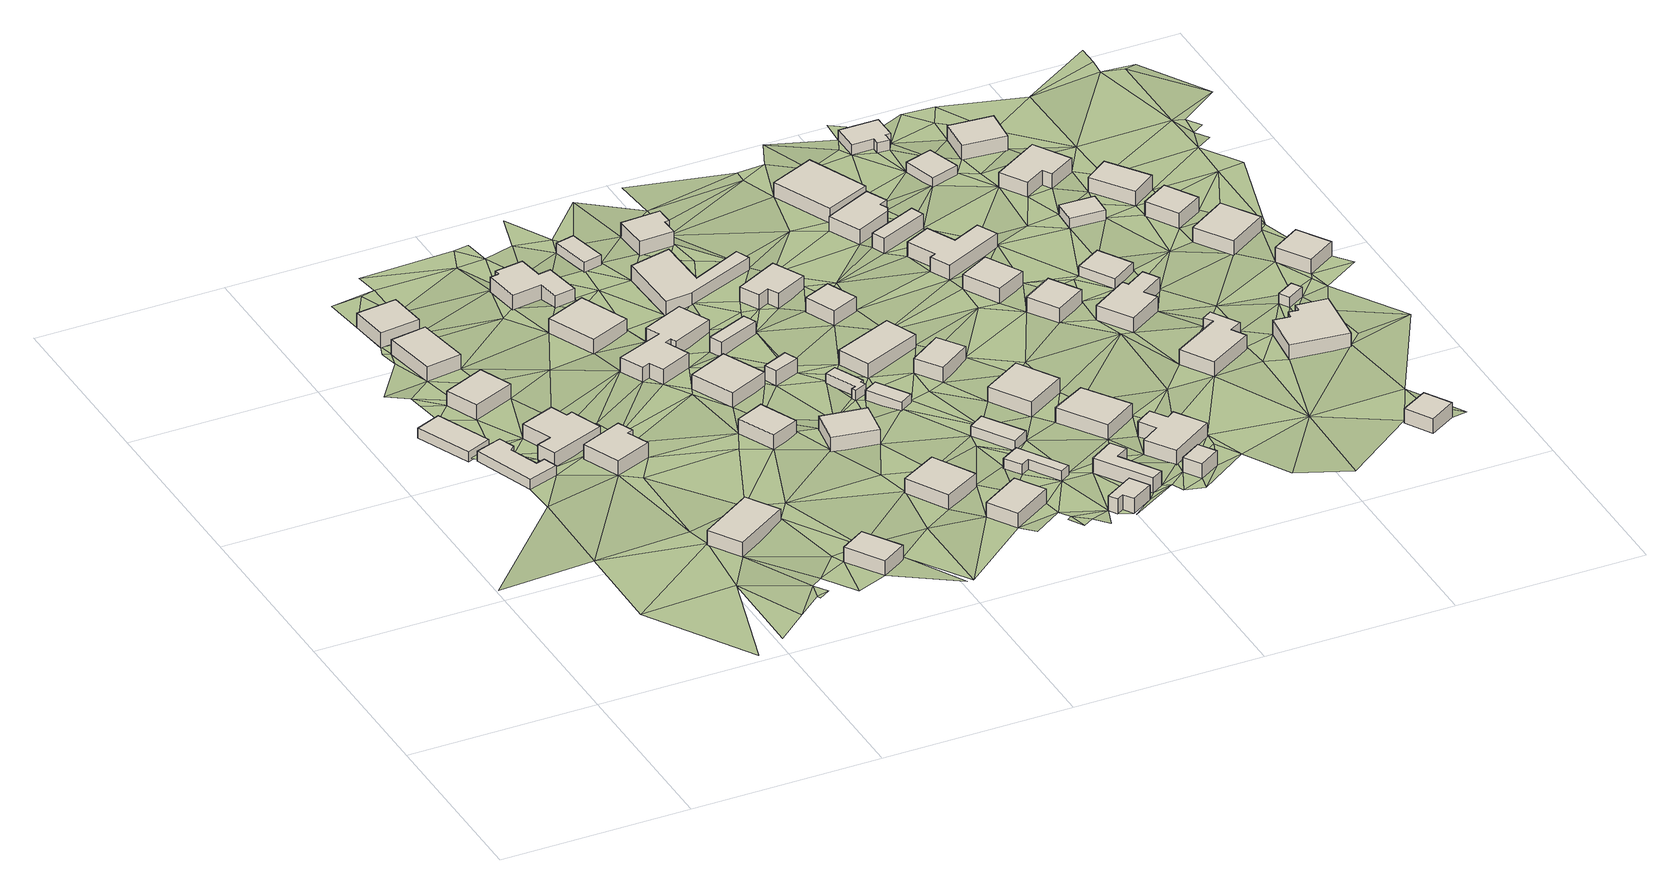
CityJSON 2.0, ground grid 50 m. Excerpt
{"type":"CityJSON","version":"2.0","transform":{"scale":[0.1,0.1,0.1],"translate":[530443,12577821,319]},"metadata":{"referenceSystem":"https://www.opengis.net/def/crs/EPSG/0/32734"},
"CityObjects":{
"building1":{"type":"Building","attributes":{"building":"cabin","building:levels":"1","building_height":2.8,"plus_code":"4FRWFFPC+FRQ","ground_height":182.4,"roof_height":185.2},"geometry":[{"type":"Solid","lod":"1","boundaries":[[[[0,1,2,3]],[[1,4,5,2]],[[4,6,7,5]],[[6,0,3,7]],[[3,2,5,7]],[[6,4,1,0]]]]}]},
"building2":{"type":"Building","attributes":{"building":"cabin","building:levels":"1","building_height":2.8,"plus_code":"4FRWFFPC+CVF","ground_height":183.14,"roof_height":185.94},"geometry":[{"type":"Solid","lod":"1","boundaries":[[[[8,9,10,11]],[[9,12,13,10]],[[12,14,15,13]],[[14,16,17,15]],[[16,18,19,17]],[[18,20,21,19]],[[20,22,23,21]],[[22,8,11,23]],[[11,10,13,15,17,19,21,23]],[[22,20,18,16,14,12,9,8]]]]}]},
"building3":{"type":"Building","attributes":{"address":"6 Clarkeson Street Mamre 7347 Cape Town","building":"house","building:levels":"1","building_height":4.1,"plus_code":"4FRWFFPC+GVH","ground_height":183.86,"roof_height":187.96},"geometry":[{"type":"Solid","lod":"1","boundaries":[[[[24,25,26,27]],[[25,28,29,26]],[[28,30,31,29]],[[30,24,27,31]],[[27,26,29,31]],[[30,28,25,24]]]]}]},
"building4":{"type":"Building","attributes":{"address":"4 Clarkeson Street Mamre 7347 Cape Town","building":"house","building:levels":"1","building_height":4.1,"plus_code":"4FRWFFPC+JV4","ground_height":183.86,"roof_height":187.96},"geometry":[{"type":"Solid","lod":"1","boundaries":[[[[32,33,34,35]],[[33,36,37,34]],[[36,38,39,37]],[[38,32,35,39]],[[35,34,37,39]],[[38,36,33,32]]]]}]},
"building5":{"type":"Building","attributes":{"address":"8 Clarkeson Street Mamre 7347 Cape Town","building":"house","building:levels":"1","building_height":4.1,"plus_code":"4FRWFFPC+CWW","ground_height":183.65,"roof_height":187.75},"geometry":[{"type":"Solid","lod":"1","boundaries":[[[[40,41,42,43]],[[41,44,45,42]],[[44,46,47,45]],[[46,48,49,47]],[[48,50,51,49]],[[50,52,53,51]],[[52,54,55,53]],[[54,40,43,55]],[[43,42,45,47,49,51,53,55]],[[54,52,50,48,46,44,41,40]]]]}]},
"building6":{"type":"Building","attributes":{"address":"2 Clarkeson Street Mamre 7347 Cape Town","building":"house","building:levels":"1","building_height":4.1,"plus_code":"4FRWFFPC+MV7","ground_height":183.75,"roof_height":187.85},"geometry":[{"type":"Solid","lod":"1","boundaries":[[[[56,57,58,59]],[[57,60,61,58]],[[60,62,63,61]],[[62,56,59,63]],[[59,58,61,63]],[[62,60,57,56]]]]}]},
"building7":{"type":"Building","attributes":{"address":"10 Clarkeson Street Mamre 7347 Cape Town","building":"house","building:levels":"1","building_height":4.1,"plus_code":"4FRWFFPC+9XV","ground_height":184.18,"roof_height":188.28},"geometry":[{"type":"Solid","lod":"1","boundaries":[[[[64,65,66,67]],[[65,68,69,66]],[[68,70,71,69]],[[70,72,73,71]],[[72,74,75,73]],[[74,64,67,75]],[[67,66,69,71,73,75]],[[74,72,70,68,65,64]]]]}]},
"building8":{"type":"Building","attributes":{"address":"14 Clarkeson Street Mamre 7347 Cape Town","building":"house","building:levels":"1","building_height":4.1,"plus_code":"4FRWFFPF+62V","ground_height":183.25,"roof_height":187.35},"geometry":[{"type":"Solid","lod":"1","boundaries":[[[[76,77,78,79]],[[77,80,81,78]],[[80,82,83,81]],[[82,76,79,83]],[[79,78,81,83]],[[82,80,77,76]]]]}]},
"building9":{"type":"Building","attributes":{"address":"16 Clarkeson Street Mamre 7347 Cape Town","building":"house","building:levels":"1","building_height":4.1,"plus_code":"4FRWFFPF+542","ground_height":184.19,"roof_height":188.29},"geometry":[{"type":"Solid","lod":"1","boundaries":[[[[84,85,86,87]],[[85,88,89,86]],[[88,90,91,89]],[[90,84,87,91]],[[87,86,89,91]],[[90,88,85,84]]]]}]},
"building10":{"type":"Building","attributes":{"address":"3 Clarkeson Street Mamre 7347 Cape Town","building":"house","building:levels":"1","building_height":4.1,"plus_code":"4FRWFFPF+H2H","ground_height":185.07,"roof_height":189.17},"geometry":[{"type":"Solid","lod":"1","boundaries":[[[[92,93,94,95]],[[93,96,97,94]],[[96,98,99,97]],[[98,92,95,99]],[[95,94,97,99]],[[98,96,93,92]]]]}]},
"building11":{"type":"Building","attributes":{"address":"9 Clarkeson Street Mamre 7347 Cape Town","building":"house","building:levels":"1","building_height":4.1,"plus_code":"4FRWFFPF+947","ground_height":185.16,"roof_height":189.26},"geometry":[{"type":"Solid","lod":"1","boundaries":[[[[100,101,102,103]],[[101,104,105,102]],[[104,106,107,105]],[[106,100,103,107]],[[103,102,105,107]],[[106,104,101,100]]]]}]},
"building12":{"type":"Building","attributes":{"address":"1 Clarkeson Street Mamre 7347 Cape Town","building":"house","building:levels":"1","building_height":4.1,"plus_code":"4FRWFFPF+J2W","ground_height":184.61,"roof_height":188.71},"geometry":[{"type":"Solid","lod":"1","boundaries":[[[[108,109,110,111]],[[109,112,113,110]],[[112,114,115,113]],[[114,116,117,115]],[[116,118,119,117]],[[118,120,121,119]],[[120,122,123,121]],[[122,124,125,123]],[[124,126,127,125]],[[126,108,111,127]],[[111,110,113,115,117,119,121,123,125,127]],[[126,124,122,120,118,116,114,112,109,108]]]]}]},
"building13":{"type":"Building","attributes":{"address":"5 Clarkeson Street Mamre 7347 Cape Town","building":"house","building:levels":"1","building_height":4.1,"plus_code":"4FRWFFPF+G46","ground_height":185.79,"roof_height":189.89},"geometry":[{"type":"Solid","lod":"1","boundaries":[[[[128,129,130,131]],[[129,132,133,130]],[[132,134,135,133]],[[134,136,137,135]],[[136,138,139,137]],[[138,140,141,139]],[[140,142,143,141]],[[142,144,145,143]],[[144,146,147,145]],[[146,148,149,147]],[[148,150,151,149]],[[150,128,131,151]],[[131,130,133,135,137,139,141,143,145,147,149,151]],[[150,148,146,144,142,140,138,136,134,132,129,128]]]]}]},
"building14":{"type":"Building","attributes":{"address":"7 Clarkeson Street Mamre 7347 Cape Town","building":"house","building:levels":"1","building_height":4.1,"plus_code":"4FRWFFPF+C4V","ground_height":185.79,"roof_height":189.89},"geometry":[{"type":"Solid","lod":"1","boundaries":[[[[152,153,154,155]],[[153,156,157,154]],[[156,158,159,157]],[[158,152,155,159]],[[155,154,157,159]],[[158,156,153,152]]]]}]},
"building15":{"type":"Building","attributes":{"address":"11 Clarkeson Street Mamre 7347 Cape Town","building":"house","building:levels":"1","building_height":4.1,"plus_code":"4FRWFFPF+85H","ground_height":185.45,"roof_height":189.55},"geometry":[{"type":"Solid","lod":"1","boundaries":[[[[160,161,162,163]],[[161,164,165,162]],[[164,166,167,165]],[[166,160,163,167]],[[163,162,165,167]],[[166,164,161,160]]]]}]},
"building16":{"type":"Building","attributes":{"address":"13 Clarkeson Street Mamre 7347 Cape Town","building":"house","building:levels":"1","building_height":4.1,"plus_code":"4FRWFFPF+668","ground_height":185.06,"roof_height":189.16},"geometry":[{"type":"Solid","lod":"1","boundaries":[[[[168,169,170,171]],[[169,172,173,170]],[[172,174,175,173]],[[174,168,171,175]],[[171,170,173,175]],[[174,172,169,168]]]]}]},
"building17":{"type":"Building","attributes":{"address":"Clarkeson Street Mamre 7347 Cape Town","building":"garage","building:levels":"1","building_height":4.1,"plus_code":"4FRWFFPF+C5P","ground_height":186.74,"roof_height":190.84},"geometry":[{"type":"Solid","lod":"1","boundaries":[[[[176,177,178,179]],[[177,180,181,178]],[[180,182,183,181]],[[182,176,179,183]],[[179,178,181,183]],[[182,180,177,176]]]]}]},
"building18":{"type":"Building","attributes":{"building":"cabin","building:levels":"1","building_height":2.8,"plus_code":"4FRWFFPF+M3H","ground_height":185.33,"roof_height":188.13},"geometry":[{"type":"Solid","lod":"1","boundaries":[[[[184,185,186,187]],[[185,188,189,186]],[[188,190,191,189]],[[190,184,187,191]],[[187,186,189,191]],[[190,188,185,184]]]]}]},
"building19":{"type":"Building","attributes":{"address":"Mamre 7347 Cape Town","building":"yes","building:levels":"1","building_height":4.1,"plus_code":"4FRWFFPF+F5V","ground_height":186.04,"roof_height":190.14},"geometry":[{"type":"Solid","lod":"1","boundaries":[[[[192,193,194,195]],[[193,196,197,194]],[[196,198,199,197]],[[198,192,195,199]],[[195,194,197,199]],[[198,196,193,192]]]]}]},
"building20":{"type":"Building","attributes":{"address":"15 Clarkeson Street Mamre 7347 Cape Town","building":"house","building:levels":"1","building_height":4.1,"plus_code":"4FRWFFPF+574","ground_height":185.96,"roof_height":190.06},"geometry":[{"type":"Solid","lod":"1","boundaries":[[[[200,201,202,203]],[[201,204,205,202]],[[204,206,207,205]],[[206,200,203,207]],[[203,202,205,207]],[[206,204,201,200]]]]}]},
"building21":{"type":"Building","attributes":{"building":"cabin","building:levels":"1","building_height":2.8,"plus_code":"4FRWFFPF+96W","ground_height":186.09,"roof_height":188.89},"geometry":[{"type":"Solid","lod":"1","boundaries":[[[[208,209,210,211]],[[209,212,213,210]],[[212,214,215,213]],[[214,216,217,215]],[[216,218,219,217]],[[218,220,221,219]],[[220,222,223,221]],[[222,208,211,223]],[[211,210,213,215,217,219,221,223]],[[222,220,218,216,214,212,209,208]]]]}]},
"building22":{"type":"Building","attributes":{"building":"cabin","building:levels":"1","building_height":2.8,"plus_code":"4FRWFFPF+972","ground_height":186.09,"roof_height":188.89},"geometry":[{"type":"Solid","lod":"1","boundaries":[[[[224,225,226,227]],[[225,228,229,226]],[[228,230,231,229]],[[230,224,227,231]],[[227,226,229,231]],[[230,228,225,224]]]]}]},
"building23":{"type":"Building","attributes":{"address":"4 Moravia Street Mamre 7347 Cape Town","building":"house","building:levels":"1","building_height":4.1,"plus_code":"4FRWFFPF+J52","ground_height":185.86,"roof_height":189.96},"geometry":[{"type":"Solid","lod":"1","boundaries":[[[[232,233,234,235]],[[233,236,237,234]],[[236,238,239,237]],[[238,240,241,239]],[[240,242,243,241]],[[242,244,245,243]],[[244,232,235,245]],[[235,234,237,239,241,243,245]],[[244,242,240,238,236,233,232]]]]}]},
"building24":{"type":"Building","attributes":{"address":"Clarkeson Street Mamre 7347 Cape Town","building":"cabin","building:levels":"1","building_height":2.8,"plus_code":"4FRWFFPF+684","ground_height":185.96,"roof_height":188.76},"geometry":[{"type":"Solid","lod":"1","boundaries":[[[[246,247,248,249]],[[247,250,251,248]],[[250,252,253,251]],[[252,254,255,253]],[[254,256,257,255]],[[256,246,249,257]],[[249,248,251,253,255,257]],[[256,254,252,250,247,246]]]]}]},
"building25":{"type":"Building","attributes":{"address":"2 Moravia Street Mamre 7347 Cape Town","building":"house","building:levels":"1","building_height":4.1,"plus_code":"4FRWFFPF+M57","ground_height":186.35,"roof_height":190.45},"geometry":[{"type":"Solid","lod":"1","boundaries":[[[[258,259,260,261]],[[259,262,263,260]],[[262,264,265,263]],[[264,266,267,265]],[[266,268,269,267]],[[268,258,261,269]],[[261,260,263,265,267,269]],[[268,266,264,262,259,258]]]]}]},
"building26":{"type":"Building","attributes":{"address":"Moravia Street Mamre 7347 Cape Town","building":"cabin","building:levels":"1","building_height":2.8,"plus_code":"4FRWFFPF+787","ground_height":186.45,"roof_height":189.25},"geometry":[{"type":"Solid","lod":"1","boundaries":[[[[270,271,272,273]],[[271,274,275,272]],[[274,276,277,275]],[[276,270,273,277]],[[273,272,275,277]],[[276,274,271,270]]]]}]},
"building27":{"type":"Building","attributes":{"address":"6 Moravia Street Mamre 7347 Cape Town","building":"house","building:levels":"1","building_height":4.1,"plus_code":"4FRWFFPF+G6W","ground_height":187.08,"roof_height":191.18},"geometry":[{"type":"Solid","lod":"1","boundaries":[[[[278,279,280,281]],[[279,282,283,280]],[[282,284,285,283]],[[284,286,287,285]],[[286,288,289,287]],[[288,278,281,289]],[[281,280,283,285,287,289]],[[288,286,284,282,279,278]]]]}]},
"building28":{"type":"Building","attributes":{"address":"10 Moravia Street Mamre 7347 Cape Town","building":"house","building:levels":"1","building_height":4.1,"plus_code":"4FRWFFPF+C7G","ground_height":186.74,"roof_height":190.84},"geometry":[{"type":"Solid","lod":"1","boundaries":[[[[290,291,292,293]],[[291,294,295,292]],[[294,296,297,295]],[[296,290,293,297]],[[293,292,295,297]],[[296,294,291,290]]]]}]},
"building29":{"type":"Building","attributes":{"address":"Clarkeson Street Mamre 7347 Cape Town","building":"yes","building:levels":"1","building_height":4.1,"plus_code":"4FRWFFPF+49G","ground_height":186.21,"roof_height":190.31},"geometry":[{"type":"Solid","lod":"1","boundaries":[[[[298,299,300,301]],[[299,302,303,300]],[[302,304,305,303]],[[304,306,307,305]],[[306,308,309,307]],[[308,298,301,309]],[[301,300,303,305,307,309]],[[308,306,304,302,299,298]]]]}]},
"building30":{"type":"Building","attributes":{"address":"8 Moravia Street Mamre 7347 Cape Town","building":"house","building:levels":"1","building_height":4.1,"plus_code":"4FRWFFPF+F7V","ground_height":187.84,"roof_height":191.94},"geometry":[{"type":"Solid","lod":"1","boundaries":[[[[310,311,312,313]],[[311,314,315,312]],[[314,316,317,315]],[[316,310,313,317]],[[313,312,315,317]],[[316,314,311,310]]]]}]},
"building31":{"type":"Building","attributes":{"address":"12 Moravia Street Mamre 7347 Cape Town","building":"house","building:levels":"1","building_height":4.1,"plus_code":"4FRWFFPF+98P","ground_height":187.13,"roof_height":191.23},"geometry":[{"type":"Solid","lod":"1","boundaries":[[[[318,319,320,321]],[[319,322,323,320]],[[322,324,325,323]],[[324,318,321,325]],[[321,320,323,325]],[[324,322,319,318]]]]}]},
"building32":{"type":"Building","attributes":{"address":"Moravia Street Mamre 7347 Cape Town","building":"yes","building:levels":"1","building_height":4.1,"plus_code":"4FRWFFPF+5C2","ground_height":186.6,"roof_height":190.7},"geometry":[{"type":"Solid","lod":"1","boundaries":[[[[326,327,328,329]],[[327,330,331,328]],[[330,332,333,331]],[[332,334,335,333]],[[334,336,337,335]],[[336,326,329,337]],[[329,328,331,333,335,337]],[[336,334,332,330,327,326]]]]}]},
"building33":{"type":"Building","attributes":{"address":"14 Moravia Street Mamre 7347 Cape Town","building":"house","building:levels":"1","building_height":4.1,"plus_code":"4FRWFFPF+894","ground_height":187.13,"roof_height":191.23},"geometry":[{"type":"Solid","lod":"1","boundaries":[[[[338,339,340,341]],[[339,342,343,340]],[[342,344,345,343]],[[344,338,341,345]],[[341,340,343,345]],[[344,342,339,338]]]]}]},
"building34":{"type":"Building","attributes":{"address":"16 Moravia Street Mamre 7347 Cape Town","building":"house","building:levels":"1","building_height":4.1,"plus_code":"4FRWFFPF+6CV","ground_height":187.24,"roof_height":191.34},"geometry":[{"type":"Solid","lod":"1","boundaries":[[[[346,347,348,349]],[[347,350,351,348]],[[350,352,353,351]],[[352,346,349,353]],[[349,348,351,353]],[[352,350,347,346]]]]}]},
"building35":{"type":"Building","attributes":{"address":"Moravia Street Mamre 7347 Cape Town","building":"yes","building:levels":"1","building_height":4.1,"plus_code":"4FRWFFPF+4FM","ground_height":187.29,"roof_height":191.39},"geometry":[{"type":"Solid","lod":"1","boundaries":[[[[354,355,356,357]],[[355,358,359,356]],[[358,360,361,359]],[[360,354,357,361]],[[357,356,359,361]],[[360,358,355,354]]]]}]},
"building36":{"type":"Building","attributes":{"address":"18 Moravia Street Mamre 7347 Cape Town","building":"house","building:levels":"1","building_height":4.1,"plus_code":"4FRWFFPF+5FP","ground_height":186.6,"roof_height":190.7},"geometry":[{"type":"Solid","lod":"1","boundaries":[[[[362,363,364,365]],[[363,366,367,364]],[[366,368,369,367]],[[368,370,371,369]],[[370,372,373,371]],[[372,374,375,373]],[[374,376,377,375]],[[376,362,365,377]],[[365,364,367,369,371,373,375,377]],[[376,374,372,370,368,366,363,362]]]]}]},
"building37":{"type":"Building","attributes":{"address":"3 Moravia Street Mamre 7347 Cape Town","building":"house","building:levels":"1","building_height":4.1,"plus_code":"4FRWFFPF+H9V","ground_height":188.13,"roof_height":192.23},"geometry":[{"type":"Solid","lod":"1","boundaries":[[[[378,379,380,381]],[[379,382,383,380]],[[382,384,385,383]],[[384,386,387,385]],[[386,388,389,387]],[[388,390,391,389]],[[390,378,381,391]],[[381,380,383,385,387,389,391]],[[390,388,386,384,382,379,378]]]]}]},
"building38":{"type":"Building","attributes":{"address":"1 Moravia Street Mamre 7347 Cape Town","building":"house","building:levels":"1","building_height":4.1,"plus_code":"4FRWFFPF+M92","ground_height":187.86,"roof_height":191.96},"geometry":[{"type":"Solid","lod":"1","boundaries":[[[[392,393,394,395]],[[393,396,397,394]],[[396,398,399,397]],[[398,392,395,399]],[[395,394,397,399]],[[398,396,393,392]]]]}]},
"building39":{"type":"Building","attributes":{"address":"Moravia Street Mamre 7347 Cape Town","building":"yes","building:levels":"1","building_height":4.1,"plus_code":"4FRWFFPF+H99","ground_height":189.27,"roof_height":193.37},"geometry":[{"type":"Solid","lod":"1","boundaries":[[[[400,401,402,403]],[[401,404,405,402]],[[404,406,407,405]],[[406,400,403,407]],[[403,402,405,407]],[[406,404,401,400]]]]}]},
"building40":{"type":"Building","attributes":{"address":"7 Moravia Street Mamre 7347 Cape Town","building":"house","building:levels":"1","building_height":4.1,"plus_code":"4FRWFFPF+FC8","ground_height":188.8,"roof_height":192.9},"geometry":[{"type":"Solid","lod":"1","boundaries":[[[[408,409,410,411]],[[409,412,413,410]],[[412,414,415,413]],[[414,408,411,415]],[[411,410,413,415]],[[414,412,409,408]]]]}]},
"building41":{"type":"Building","attributes":{"address":"5 Moravia Street Mamre 7347 Cape Town","building":"house","building:levels":"1","building_height":4.1,"plus_code":"4FRWFFPF+GC8","ground_height":189.27,"roof_height":193.37},"geometry":[{"type":"Solid","lod":"1","boundaries":[[[[416,417,418,419]],[[417,420,421,418]],[[420,422,423,421]],[[422,424,425,423]],[[424,426,427,425]],[[426,428,429,427]],[[428,430,431,429]],[[430,416,419,431]],[[419,418,421,423,425,427,429,431]],[[430,428,426,424,422,420,417,416]]]]}]},
"building42":{"type":"Building","attributes":{"address":"9 Moravia Street Mamre 7347 Cape Town","building":"house","building:levels":"1","building_height":4.1,"plus_code":"4FRWFFPF+CF3","ground_height":188.8,"roof_height":192.9},"geometry":[{"type":"Solid","lod":"1","boundaries":[[[[432,433,434,435]],[[433,436,437,434]],[[436,438,439,437]],[[438,432,435,439]],[[435,434,437,439]],[[438,436,433,432]]]]}]},
"building43":{"type":"Building","attributes":{"address":"11 Moravia Street Mamre 7347 Cape Town","building":"house","building:levels":"1","building_height":4.1,"plus_code":"4FRWFFPF+9G8","ground_height":188.93,"roof_height":193.03},"geometry":[{"type":"Solid","lod":"1","boundaries":[[[[440,441,442,443]],[[441,444,445,442]],[[444,446,447,445]],[[446,448,449,447]],[[448,450,451,449]],[[450,452,453,451]],[[452,454,455,453]],[[454,440,443,455]],[[443,442,445,447,449,451,453,455]],[[454,452,450,448,446,444,441,440]]]]}]},
"building44":{"type":"Building","attributes":{"address":"13 Moravia Street Mamre 7347 Cape Town","building":"house","building:levels":"1","building_height":4.1,"plus_code":"4FRWFFPF+7HP","ground_height":188.07,"roof_height":192.17},"geometry":[{"type":"Solid","lod":"1","boundaries":[[[[456,457,458,459]],[[457,460,461,458]],[[460,462,463,461]],[[462,464,465,463]],[[464,466,467,465]],[[466,468,469,467]],[[468,470,471,469]],[[470,456,459,471]],[[459,458,461,463,465,467,469,471]],[[470,468,466,464,462,460,457,456]]]]}]},
"building45":{"type":"Building","attributes":{"building":"cabin","building:levels":"1","building_height":2.8,"plus_code":"4FRWFFPF+PC9","ground_height":189.2,"roof_height":192},"geometry":[{"type":"Solid","lod":"1","boundaries":[[[[472,473,474,475]],[[473,476,477,474]],[[476,478,479,477]],[[478,480,481,479]],[[480,482,483,481]],[[482,484,485,483]],[[484,486,487,485]],[[486,472,475,487]],[[475,474,477,479,481,483,485,487]],[[486,484,482,480,478,476,473,472]]]]}]},
"building46":{"type":"Building","attributes":{"building":"cabin","building:levels":"1","building_height":2.8,"plus_code":"4FRWFFPF+JFP","ground_height":189.35,"roof_height":192.15},"geometry":[{"type":"Solid","lod":"1","boundaries":[[[[488,489,490,491]],[[489,492,493,490]],[[492,494,495,493]],[[494,488,491,495]],[[491,490,493,495]],[[494,492,489,488]]]]}]},
"building47":{"type":"Building","attributes":{"building":"cabin","building:levels":"1","building_height":2.8,"plus_code":"4FRWFFPF+CGQ","ground_height":189.62,"roof_height":192.42},"geometry":[{"type":"Solid","lod":"1","boundaries":[[[[496,497,498,499]],[[497,500,501,498]],[[500,502,503,501]],[[502,496,499,503]],[[499,498,501,503]],[[502,500,497,496]]]]}]},
"building48":{"type":"Building","attributes":{"building":"cabin","building:levels":"1","building_height":2.8,"plus_code":"4FRWFFPF+GH7","ground_height":190.07,"roof_height":192.87},"geometry":[{"type":"Solid","lod":"1","boundaries":[[[[504,505,506,507]],[[505,508,509,506]],[[508,510,511,509]],[[510,504,507,511]],[[507,506,509,511]],[[510,508,505,504]]]]}]},
"building49":{"type":"Building","attributes":{"address":"Moravia Street Mamre 7347 Cape Town","building":"house","building:levels":"1","building_height":4.1,"plus_code":"4FRWFFPF+4P7","ground_height":187.76,"roof_height":191.86},"geometry":[{"type":"Solid","lod":"1","boundaries":[[[[512,513,514,515]],[[513,516,517,514]],[[516,518,519,517]],[[518,512,515,519]],[[515,514,517,519]],[[518,516,513,512]]]]}]},
"building50":{"type":"Building","attributes":{"address":"4 Bishop Mark Street Mamre 7347 Cape Town","building":"house","building:levels":"1","building_height":4.1,"plus_code":"4FRWFFPF+JH3","ground_height":190.06,"roof_height":194.16},"geometry":[{"type":"Solid","lod":"1","boundaries":[[[[520,521,522,523]],[[521,524,525,522]],[[524,526,527,525]],[[526,528,529,527]],[[528,530,531,529]],[[530,520,523,531]],[[523,522,525,527,529,531]],[[530,528,526,524,521,520]]]]}]},
"building51":{"type":"Building","attributes":{"address":"2 Bishop Mark Street Mamre 7347 Cape Town","building":"house","building:levels":"1","building_height":4.1,"plus_code":"4FRWFFPF+MG5","ground_height":189.67,"roof_height":193.77},"geometry":[{"type":"Solid","lod":"1","boundaries":[[[[532,533,534,535]],[[533,536,537,534]],[[536,538,539,537]],[[538,532,535,539]],[[535,534,537,539]],[[538,536,533,532]]]]}]},
"building52":{"type":"Building","attributes":{"address":"15 Moravia Street Mamre 7347 Cape Town","building":"house","building:levels":"1","building_height":4.1,"plus_code":"4FRWFFPF+7M8","ground_height":188.77,"roof_height":192.87},"geometry":[{"type":"Solid","lod":"1","boundaries":[[[[540,541,542,543]],[[541,544,545,542]],[[544,546,547,545]],[[546,548,549,547]],[[548,550,551,549]],[[550,552,553,551]],[[552,554,555,553]],[[554,540,543,555]],[[543,542,545,547,549,551,553,555]],[[554,552,550,548,546,544,541,540]]]]}]},
"building53":{"type":"Building","attributes":{"building":"cabin","building:levels":"1","building_height":2.8,"plus_code":"4FRWFFPF+8MH","ground_height":190.36,"roof_height":193.16},"geometry":[{"type":"Solid","lod":"1","boundaries":[[[[556,557,558,559]],[[557,560,561,558]],[[560,562,563,561]],[[562,556,559,563]],[[559,558,561,563]],[[562,560,557,556]]]]}]},
"building54":{"type":"Building","attributes":{"address":"6 Bishop Mark Street Mamre 7347 Cape Town","building":"house","building:levels":"1","building_height":4.1,"plus_code":"4FRWFFPF+GJP","ground_height":190.6,"roof_height":194.7},"geometry":[{"type":"Solid","lod":"1","boundaries":[[[[564,565,566,567]],[[565,568,569,566]],[[568,570,571,569]],[[570,564,567,571]],[[567,566,569,571]],[[570,568,565,564]]]]}]},
"building55":{"type":"Building","attributes":{"address":"8 Bishop Mark Street Mamre 7347 Cape Town","building":"house","building:levels":"1","building_height":4.1,"plus_code":"4FRWFFPF+FMJ","ground_height":190.3,"roof_height":194.4},"geometry":[{"type":"Solid","lod":"1","boundaries":[[[[572,573,574,575]],[[573,576,577,574]],[[576,578,579,577]],[[578,572,575,579]],[[575,574,577,579]],[[578,576,573,572]]]]}]},
"building56":{"type":"Building","attributes":{"address":"10 Bishop Mark Street Mamre 7347 Cape Town","building":"house","building:levels":"1","building_height":4.1,"plus_code":"4FRWFFPF+CMP","ground_height":190.3,"roof_height":194.4},"geometry":[{"type":"Solid","lod":"1","boundaries":[[[[580,581,582,583]],[[581,584,585,582]],[[584,586,587,585]],[[586,580,583,587]],[[583,582,585,587]],[[586,584,581,580]]]]}]},
"building57":{"type":"Building","attributes":{"address":"12 Bishop Mark Street Mamre 7347 Cape Town","building":"house","building:levels":"1","building_height":4.1,"plus_code":"4FRWFFPF+9PG","ground_height":190.36,"roof_height":194.46},"geometry":[{"type":"Solid","lod":"1","boundaries":[[[[588,589,590,591]],[[589,592,593,590]],[[592,594,595,593]],[[594,588,591,595]],[[591,590,593,595]],[[594,592,589,588]]]]}]},
"terrain1":{"type":"TINRelief","geometry":[{"type":"CompositeSurface","lod":"1","boundaries":[[[596,597,598]],[[599,600,601]],[[598,601,602]],[[603,604,605]],[[601,600,602]],[[596,9,8]],[[598,64,596]],[[604,603,606]],[[30,607,608]],[[600,609,610]],[[30,611,607]],[[608,604,24]],[[612,598,602]],[[611,38,613]],[[614,54,615]],[[615,54,616]],[[64,598,612]],[[608,24,30]],[[614,617,54]],[[596,64,9]],[[606,50,604]],[[50,606,616]],[[618,611,30]],[[9,40,617]],[[619,613,38]],[[54,617,40]],[[24,604,50]],[[54,52,616]],[[38,611,618]],[[50,616,52]],[[9,620,40]],[[621,600,610]],[[602,600,76]],[[622,619,38]],[[619,622,623]],[[624,623,622]],[[28,618,30]],[[9,64,620]],[[76,600,621]],[[24,50,25]],[[38,618,28]],[[610,625,621]],[[40,620,626]],[[624,622,627]],[[64,612,628]],[[625,629,630]],[[28,32,38]],[[625,630,621]],[[25,50,631]],[[632,612,602]],[[621,633,76]],[[634,635,62]],[[636,624,627]],[[632,628,612]],[[65,64,628]],[[634,62,60]],[[631,637,638]],[[76,633,639]],[[626,620,640]],[[635,634,641]],[[638,626,642]],[[28,643,32]],[[643,28,25]],[[644,90,633]],[[645,76,639]],[[25,631,643]],[[626,640,642]],[[641,634,60]],[[639,633,90]],[[646,65,647]],[[627,32,648]],[[644,84,90]],[[648,636,627]],[[649,631,638]],[[65,628,650]],[[628,632,650]],[[638,642,649]],[[651,632,645]],[[60,636,652]],[[639,90,88]],[[639,88,645]],[[92,32,643]],[[136,642,640]],[[643,631,649]],[[653,641,60]],[[65,106,647]],[[651,645,88]],[[640,647,654]],[[655,641,653]],[[92,648,32]],[[652,636,648]],[[100,632,651]],[[136,649,642]],[[656,84,657]],[[650,106,65]],[[652,653,60]],[[650,632,100]],[[140,136,640]],[[643,658,92]],[[643,649,658]],[[654,647,106]],[[640,654,140]],[[659,655,653]],[[656,660,88]],[[661,648,92]],[[651,88,662]],[[648,661,652]],[[660,656,663]],[[100,106,650]],[[136,140,138]],[[661,92,664]],[[100,651,665]],[[652,109,653]],[[652,112,109]],[[666,658,649]],[[88,660,662]],[[140,654,158]],[[661,664,667]],[[654,106,152]],[[109,668,653]],[[92,669,664]],[[651,670,665]],[[651,662,670]],[[654,152,158]],[[668,659,653]],[[106,104,152]],[[142,140,158]],[[649,671,666]],[[672,658,666]],[[109,108,668]],[[663,206,660]],[[100,665,673]],[[659,668,674]],[[664,669,675]],[[676,677,108]],[[678,672,666]],[[158,156,142]],[[671,678,666]],[[679,680,142]],[[660,168,662]],[[679,681,680]],[[682,152,104]],[[673,683,104]],[[668,108,684]],[[673,665,683]],[[200,206,663]],[[669,672,685]],[[675,669,685]],[[660,206,168]],[[685,677,675]],[[679,142,192]],[[678,686,672]],[[683,687,104]],[[185,108,677]],[[670,161,665]],[[142,156,688]],[[104,177,682]],[[684,108,185]],[[662,689,670]],[[104,687,177]],[[688,192,142]],[[686,685,672]],[[685,690,677]],[[176,156,682]],[[192,691,679]],[[692,686,678]],[[185,677,690]],[[177,176,682]],[[161,670,689]],[[693,168,206]],[[683,694,687]],[[688,156,182]],[[156,176,182]],[[695,684,185]],[[696,684,695]],[[690,685,233]],[[233,685,686]],[[697,177,687]],[[686,692,698]],[[690,233,699]],[[192,700,691]],[[695,185,184]],[[206,204,693]],[[691,698,692]],[[218,687,694]],[[701,200,702]],[[697,180,177]],[[182,703,688]],[[216,697,687]],[[687,218,216]],[[180,704,182]],[[694,161,705]],[[689,276,161]],[[703,182,704]],[[701,201,200]],[[693,706,689]],[[699,233,707]],[[708,698,691]],[[225,218,694]],[[708,691,700]],[[697,709,180]],[[184,699,268]],[[214,697,216]],[[180,296,704]],[[710,695,184]],[[225,694,705]],[[711,693,204]],[[218,225,220]],[[705,161,276]],[[709,296,180]],[[699,707,268]],[[712,713,714]],[[707,233,715]],[[706,693,711]],[[276,689,706]],[[220,225,716]],[[222,220,208]],[[700,703,282]],[[698,708,279]],[[717,712,714]],[[716,208,220]],[[254,711,204]],[[710,184,268]],[[700,282,708]],[[208,718,709]],[[704,310,703]],[[201,246,204]],[[302,701,712]],[[246,201,701]],[[709,718,296]],[[716,718,208]],[[254,204,246]],[[704,296,310]],[[302,712,717]],[[708,282,279]],[[282,703,286]],[[715,719,720]],[[721,706,711]],[[302,717,722]],[[302,246,701]],[[715,723,707]],[[279,724,698]],[[274,725,705]],[[274,705,276]],[[706,270,276]],[[256,254,246]],[[286,703,726]],[[716,324,718]],[[721,270,706]],[[725,324,716]],[[703,310,726]],[[282,286,284]],[[723,715,720]],[[720,719,727]],[[268,728,710]],[[725,274,729]],[[725,729,324]],[[304,308,306]],[[271,270,721]],[[302,334,246]],[[728,268,266]],[[721,730,271]],[[262,723,264]],[[723,720,727]],[[246,334,730]],[[310,296,731]],[[724,279,732]],[[723,727,264]],[[733,718,324]],[[274,344,729]],[[734,286,726]],[[318,324,729]],[[302,735,334]],[[729,344,318]],[[274,271,736]],[[736,344,274]],[[737,734,726]],[[730,334,332]],[[334,735,336]],[[271,730,346]],[[310,731,738]],[[298,336,735]],[[739,298,740]],[[324,741,733]],[[736,271,352]],[[727,742,264]],[[732,734,743]],[[332,346,730]],[[737,743,734]],[[344,744,318]],[[742,727,724]],[[298,739,336]],[[346,352,271]],[[732,742,724]],[[745,266,264]],[[738,743,737]],[[266,745,728]],[[327,326,330]],[[336,739,326]],[[318,744,746]],[[747,748,728]],[[736,352,749]],[[330,374,332]],[[346,332,374]],[[326,739,360]],[[326,750,330]],[[743,379,732]],[[731,733,751]],[[360,739,752]],[[264,742,393]],[[738,731,424]],[[741,751,733]],[[750,374,330]],[[750,326,360]],[[732,378,742]],[[422,743,738]],[[360,752,354]],[[354,752,753]],[[350,749,352]],[[746,744,754]],[[741,746,751]],[[374,370,346]],[[393,745,264]],[[728,745,747]],[[378,732,379]],[[754,744,749]],[[346,370,755]],[[370,374,756]],[[750,360,358]],[[355,354,753]],[[406,379,743]],[[751,414,731]],[[400,406,743]],[[424,422,738]],[[424,731,414]],[[438,746,754]],[[400,743,417]],[[370,757,755]],[[743,422,417]],[[378,758,742]],[[393,742,758]],[[759,750,358]],[[760,355,753]],[[746,438,751]],[[761,358,355]],[[762,350,755]],[[763,757,764]],[[749,350,765]],[[765,754,749]],[[761,759,358]],[[745,393,766]],[[745,766,747]],[[755,757,762]],[[761,355,760]],[[406,767,379]],[[417,422,420]],[[408,414,751]],[[757,763,762]],[[758,378,768]],[[754,769,438]],[[760,759,761]],[[416,400,417]],[[438,408,751]],[[393,770,766]],[[414,771,424]],[[350,762,765]],[[765,769,754]],[[772,767,406]],[[400,416,401]],[[758,768,773]],[[408,438,774]],[[457,763,759]],[[770,775,766]],[[776,777,778]],[[767,772,776]],[[763,457,762]],[[759,760,779]],[[780,424,771]],[[776,772,777]],[[774,438,781]],[[777,782,768]],[[768,782,773]],[[783,779,760]],[[428,416,430]],[[416,428,401]],[[765,446,769]],[[775,770,784]],[[769,446,785]],[[762,456,765]],[[770,773,476]],[[771,774,780]],[[457,456,762]],[[786,777,772]],[[759,779,457]],[[446,765,448]],[[401,786,772]],[[782,777,786]],[[787,779,783]],[[492,773,782]],[[781,788,774]],[[476,784,770]],[[456,448,765]],[[775,784,473]],[[781,785,788]],[[774,502,780]],[[773,492,476]],[[785,446,789]],[[788,502,774]],[[786,492,782]],[[784,476,473]],[[521,401,428]],[[428,780,790]],[[791,448,456]],[[785,496,788]],[[785,789,496]],[[492,480,476]],[[476,480,478]],[[401,521,786]],[[788,496,502]],[[779,792,457]],[[450,448,791]],[[780,502,504]],[[492,482,480]],[[456,793,791]],[[472,794,473]],[[787,795,779]],[[428,790,521]],[[504,790,780]],[[792,796,457]],[[496,789,797]],[[798,797,789]],[[492,799,482]],[[484,482,486]],[[800,452,450]],[[504,502,500]],[[486,482,799]],[[801,450,791]],[[554,792,779]],[[521,802,786]],[[496,797,803]],[[804,450,801]],[[796,805,806]],[[800,450,804]],[[790,524,521]],[[802,807,799]],[[504,510,790]],[[472,486,808]],[[486,799,533]],[[802,521,809]],[[510,524,790]],[[792,552,796]],[[807,802,809]],[[805,804,801]],[[554,552,792]],[[805,796,552]],[[807,533,799]],[[779,795,810]],[[803,811,500]],[[500,812,504]],[[779,813,554]],[[797,800,811]],[[811,803,797]],[[808,486,814]],[[533,814,486]],[[528,524,510]],[[521,815,809]],[[811,812,500]],[[816,807,809]],[[779,810,813]],[[804,805,560]],[[526,524,528]],[[805,552,560]],[[817,800,804]],[[570,528,510]],[[818,808,814]],[[552,550,548]],[[510,819,570]],[[816,809,815]],[[795,820,810]],[[811,800,817]],[[814,533,532]],[[552,548,560]],[[811,821,812]],[[804,560,557]],[[814,532,818]],[[548,822,823]],[[564,819,812]],[[824,528,570]],[[562,548,823]],[[548,562,560]],[[810,820,825]],[[819,564,570]],[[820,513,825]],[[812,821,564]],[[821,811,572]],[[572,811,581]],[[581,811,817]],[[557,592,804]],[[562,823,556]],[[804,592,817]],[[570,568,824]],[[816,815,826]],[[816,826,532]],[[556,823,827]],[[815,824,826]],[[827,813,828]],[[564,821,829]],[[818,532,830]],[[831,813,810]],[[568,826,824]],[[832,572,581]],[[833,557,556]],[[829,565,564]],[[828,813,831]],[[827,834,556]],[[557,833,592]],[[826,830,532]],[[556,834,833]],[[832,835,572]],[[827,828,831]],[[817,592,836]],[[833,594,592]],[[831,834,827]],[[833,834,594]],[[568,565,837]],[[565,829,838]],[[836,592,839]],[[829,835,838]],[[568,840,826]],[[834,841,594]],[[836,842,832]],[[832,838,835]],[[836,839,842]],[[588,594,841]],[[842,838,832]],[[830,826,843]],[[565,838,837]],[[568,837,840]],[[826,840,843]],[[844,838,842]],[[830,843,845]],[[837,838,844]],[[830,845,846]],[[840,837,847]],[[848,847,837]],[[849,840,847]],[[847,850,849]],[[840,851,843]],[[852,840,849]],[[843,851,853]],[[852,851,840]],[[852,853,851]]]}]}
},
"vertices":[
[180,1061,17],[247,1089,17],[247,1089,45],[180,1061,45],[185,1234,17],[185,1234,45],[118,1206,17],[118,1206,45],
[253,881,24],[335,909,24],[335,909,52],[253,881,52],[322,946,24],[322,946,52],[298,938,24],[298,938,52],[270,1016,24],[270,1016,52],[282,1028,24],[282,1028,52],[266,1071,24],[266,1071,52],[195,1046,24],[195,1046,52],
[268,1197,31],[380,1244,31],[380,1244,72],[268,1197,72],[343,1331,31],[343,1331,72],[231,1283,31],[231,1283,72],
[330,1411,31],[307,1554,31],[307,1554,72],[330,1411,72],[211,1539,31],[211,1539,72],[235,1396,31],[235,1396,72],
[343,934,29],[490,990,29],[490,990,70],[343,934,70],[457,1076,29],[457,1076,70],[441,1069,29],[441,1069,70],[423,1115,29],[423,1115,70],[331,1080,29],[331,1080,70],[363,998,29],[363,998,70],[323,984,29],[323,984,70],
[202,1576,30],[309,1589,30],[309,1589,71],[202,1576,71],[297,1692,30],[297,1692,71],[189,1679,30],[189,1679,71],
[459,829,35],[557,869,35],[557,869,76],[459,829,76],[532,929,35],[532,929,76],[548,935,35],[548,935,76],[530,977,35],[530,977,76],[417,930,35],[417,930,76],
[575,399,25],[718,490,25],[718,490,66],[575,399,66],[665,574,25],[665,574,66],[522,483,25],[522,483,66],
[834,166,35],[902,209,35],[902,209,76],[834,166,76],[840,306,35],[840,306,76],[772,263,35],[772,263,76],
[576,1443,43],[631,1314,43],[631,1314,84],[576,1443,84],[740,1360,43],[740,1360,84],[685,1489,43],[685,1489,84],
[831,758,44],[905,791,44],[905,791,85],[831,758,85],[861,890,44],[861,890,85],[786,857,44],[786,857,85],
[631,1697,39],[555,1687,39],[555,1687,80],[631,1697,80],[557,1672,39],[557,1672,80],[533,1668,39],[533,1668,80],[546,1574,39],[546,1574,80],[626,1586,39],[626,1586,80],[635,1529,39],[635,1529,80],[690,1538,39],[690,1538,80],[674,1635,39],[674,1635,80],[641,1630,39],[641,1630,80],
[869,1344,51],[758,1295,51],[758,1295,92],[869,1344,92],[775,1258,51],[775,1258,92],[648,1207,51],[648,1207,92],[676,1144,51],[676,1144,92],[698,1153,51],[698,1153,92],[715,1115,51],[715,1115,92],[801,1152,51],[801,1152,92],[773,1218,51],[773,1218,92],[790,1226,51],[790,1226,92],[797,1211,51],[797,1211,92],[907,1260,51],[907,1260,92],
[819,953,51],[925,1001,51],[925,1001,92],[819,953,92],[873,1115,51],[873,1115,92],[767,1067,51],[767,1067,92],
[944,684,47],[1064,665,47],[1064,665,88],[944,684,88],[1079,762,47],[1079,762,88],[959,780,47],[959,780,88],
[1088,346,43],[1186,400,43],[1186,400,84],[1088,346,84],[1124,511,43],[1124,511,84],[1026,456,43],[1026,456,84],
[932,1014,60],[946,980,60],[946,980,101],[932,1014,101],[1014,1008,60],[1014,1008,101],[999,1043,60],[999,1043,101],
[791,1752,46],[741,1741,46],[741,1741,74],[791,1752,74],[764,1637,46],[764,1637,74],[814,1648,46],[814,1648,74],
[874,1190,53],[889,1156,53],[889,1156,94],[874,1190,94],[1001,1204,53],[1001,1204,94],[986,1237,53],[986,1237,94],
[1194,191,52],[1299,257,52],[1299,257,93],[1194,191,93],[1252,332,52],[1252,332,93],[1146,266,52],[1146,266,93],
[1125,882,54],[1089,961,54],[1089,961,82],[1125,882,82],[1059,947,54],[1059,947,82],[1097,866,54],[1097,866,82],[1085,861,54],[1085,861,82],[1090,850,54],[1090,850,82],[1123,865,54],[1123,865,82],[1117,878,54],[1117,878,82],
[1147,863,54],[1111,841,54],[1111,841,82],[1147,863,82],[1164,756,54],[1164,756,82],[1200,778,54],[1200,778,82],
[955,1576,51],[844,1551,51],[844,1551,92],[955,1576,92],[849,1376,51],[849,1376,92],[921,1383,51],[921,1383,92],[1109,1461,51],[1109,1461,92],[1094,1498,51],[1094,1498,92],[959,1435,51],[959,1435,92],
[1374,328,52],[1400,343,52],[1400,343,80],[1374,328,80],[1323,466,52],[1323,466,80],[1275,437,52],[1275,437,80],[1303,393,52],[1303,393,80],[1325,407,52],[1325,407,80],
[905,1629,56],[996,1633,56],[996,1633,97],[905,1629,97],[994,1679,56],[994,1679,97],[1007,1679,56],[1007,1679,97],[1005,1727,56],[1005,1727,97],[901,1722,56],[901,1722,97],
[1330,486,57],[1372,514,57],[1372,514,85],[1330,486,85],[1305,617,57],[1305,617,85],[1263,589,57],[1263,589,85],
[1140,1397,64],[1025,1339,64],[1025,1339,105],[1140,1397,105],[1051,1287,64],[1051,1287,105],[1080,1302,64],[1080,1302,105],[1095,1272,64],[1095,1272,105],[1181,1315,64],[1181,1315,105],
[1153,913,60],[1310,978,60],[1310,978,101],[1153,913,101],[1275,1063,60],[1275,1063,101],[1118,998,60],[1118,998,101],
[1524,161,55],[1493,210,55],[1493,210,96],[1524,161,96],[1414,161,55],[1414,161,96],[1428,139,55],[1428,139,96],[1447,151,55],[1447,151,96],[1464,124,55],[1464,124,96],
[1174,1138,71],[1248,1170,71],[1248,1170,112],[1174,1138,112],[1212,1251,71],[1212,1251,112],[1139,1220,71],[1139,1220,112],
[1302,816,64],[1390,876,64],[1390,876,105],[1302,816,105],[1345,941,64],[1345,941,105],[1257,882,64],[1257,882,105],
[1572,198,59],[1507,300,59],[1507,300,100],[1572,198,100],[1541,321,59],[1541,321,100],[1516,360,59],[1516,360,100],[1451,318,59],[1451,318,100],[1541,178,59],[1541,178,100],
[1424,591,64],[1529,655,64],[1529,655,105],[1424,591,105],[1465,760,64],[1465,760,105],[1360,696,64],[1360,696,105],
[1542,423,65],[1633,481,65],[1633,481,106],[1542,423,106],[1555,596,65],[1555,596,106],[1463,544,65],[1463,544,106],
[1666,173,66],[1723,209,66],[1723,209,107],[1666,173,107],[1694,254,66],[1694,254,107],[1637,218,66],[1637,218,107],
[1760,337,59],[1709,415,59],[1709,415,100],[1760,337,100],[1688,401,59],[1688,401,100],[1660,443,59],[1660,443,100],[1615,413,59],[1615,413,100],[1643,370,59],[1643,370,100],[1593,337,59],[1593,337,100],[1643,261,59],[1643,261,100],
[1340,1506,74],[1379,1422,74],[1379,1422,115],[1340,1506,115],[1475,1467,74],[1475,1467,115],[1481,1479,74],[1481,1479,115],[1471,1500,74],[1471,1500,115],[1493,1510,74],[1493,1510,115],[1467,1565,74],[1467,1565,115],
[1408,1750,71],[1289,1699,71],[1289,1699,112],[1408,1750,112],[1358,1540,71],[1358,1540,112],[1477,1591,71],[1477,1591,112],
[1407,1348,85],[1537,1404,85],[1537,1404,126],[1407,1348,126],[1523,1438,85],[1523,1438,126],[1392,1382,85],[1392,1382,126],
[1560,1040,81],[1641,1084,81],[1641,1084,122],[1560,1040,122],[1589,1179,81],[1589,1179,122],[1508,1134,81],[1508,1134,122],
[1518,1344,85],[1450,1311,85],[1450,1311,126],[1518,1344,126],[1486,1236,85],[1486,1236,126],[1470,1229,85],[1470,1229,126],[1495,1176,85],[1495,1176,126],[1656,1252,85],[1656,1252,126],[1630,1305,85],[1630,1305,126],[1554,1269,85],[1554,1269,126],
[1649,902,81],[1731,952,81],[1731,952,122],[1649,902,122],[1682,1031,81],[1682,1031,122],[1600,980,81],[1600,980,122],
[1893,958,82],[1840,924,82],[1840,924,123],[1893,958,123],[1831,938,82],[1831,938,123],[1731,874,82],[1731,874,123],[1787,787,82],[1787,787,123],[1878,845,82],[1878,845,123],[1857,878,82],[1857,878,123],[1918,917,82],[1918,917,123],
[1829,630,73],[1879,546,73],[1879,546,114],[1829,630,114],[1999,617,73],[1999,617,114],[1977,654,73],[1977,654,114],[2009,673,73],[2009,673,114],[1966,745,73],[1966,745,114],[1940,729,73],[1940,729,114],[1955,705,73],[1955,705,114],
[1629,1834,85],[1524,1834,85],[1524,1834,113],[1629,1834,113],[1524,1762,85],[1524,1762,113],[1582,1762,85],[1582,1762,113],[1582,1743,85],[1582,1743,113],[1615,1743,85],[1615,1743,113],[1615,1767,85],[1615,1767,113],[1629,1767,85],[1629,1767,113],
[1708,1573,86],[1680,1661,86],[1680,1661,114],[1708,1573,114],[1606,1638,86],[1606,1638,114],[1633,1550,86],[1633,1550,114],
[1825,965,89],[1894,1011,89],[1894,1011,117],[1825,965,117],[1842,1096,89],[1842,1096,117],[1772,1053,89],[1772,1053,117],
[1841,1241,93],[1933,1237,93],[1933,1237,121],[1841,1241,121],[1936,1303,93],[1936,1303,121],[1844,1306,93],[1844,1306,121],
[2237,104,70],[2308,147,70],[2308,147,111],[2237,104,111],[2267,216,70],[2267,216,111],[2195,174,70],[2195,174,111],
[1893,1550,93],[1769,1475,93],[1769,1475,134],[1893,1550,134],[1811,1406,93],[1811,1406,134],[1865,1438,93],[1865,1438,134],[1879,1414,93],[1879,1414,134],[1950,1456,93],[1950,1456,134],
[1868,1706,89],[1752,1716,89],[1752,1716,130],[1868,1706,130],[1744,1623,89],[1744,1623,130],[1860,1613,89],[1860,1613,130],
[2219,508,80],[2236,666,80],[2236,666,121],[2219,508,121],[2154,674,80],[2154,674,121],[2152,651,80],[2152,651,121],[2126,654,80],[2126,654,121],[2123,634,80],[2123,634,121],[2078,639,80],[2078,639,121],[2066,526,80],[2066,526,121],
[2201,732,96],[2185,759,96],[2185,759,124],[2201,732,124],[2139,732,96],[2139,732,124],[2155,705,96],[2155,705,124],
[2019,1252,99],[2084,1298,99],[2084,1298,140],[2019,1252,140],[2009,1402,99],[2009,1402,140],[1945,1356,99],[1945,1356,140],
[2071,1125,96],[2143,1169,96],[2143,1169,137],[2071,1125,137],[2093,1252,96],[2093,1252,137],[2021,1208,96],[2021,1208,137],
[2178,1125,96],[2073,1058,96],[2073,1058,137],[2178,1125,137],[2134,964,96],[2134,964,137],[2238,1030,96],[2238,1030,137],
[2340,860,96],[2287,944,96],[2287,944,137],[2340,860,137],[2210,896,96],[2210,896,137],[2263,812,96],[2263,812,137],
[257,795,24],[7,545,8],[257,545,19],[424,4,23],[507,295,25],[257,295,15],[522,483,29],[195,1046,29],[247,1089,29],[180,1061,29],[266,1071,29],[175,1307,31],[185,1234,31],[507,45,23],[591,117,23],[169,1346,31],[507,545,29],[125,1400,17],[298,938,29],[270,1016,29],[282,1028,29],[322,946,29],[257,1295,31],[200,1495,32],[417,930,41],[661,202,35],[211,1539,32],[191,1547,32],[202,1576,32],[650,155,35],[490,990,41],[307,1554,32],[507,795,35],[656,147,35],[685,165,35],[423,1115,41],[665,574,39],[692,222,35],[257,1795,30],[176,1788,30],[309,1589,32],[441,1069,41],[457,1076,41],[757,295,35],[530,977,41],[296,1806,30],[507,1045,41],[507,1295,45],[750,133,35],[718,490,39],[532,929,41],[548,935,41],[507,1545,43],[648,1207,53],[757,795,44],[757,545,39],[533,1668,43],[507,1795,39],[757,1045,51],[287,1867,30],[902,209,43],[990,46,45],[631,1314,45],[533,1864,39],[1006,295,43],[546,1574,43],[1026,456,47],[1006,45,45],[635,1529,51],[944,684,54],[757,1295,53],[626,1586,43],[584,1800,39],[685,1489,51],[1006,545,47],[775,1258,53],[740,1360,53],[905,791,54],[574,1871,39],[690,1538,51],[641,1630,51],[674,1635,51],[758,1295,53],[797,1211,53],[773,1218,53],[790,1226,53],[925,1001,60],[959,780,54],[661,1813,46],[757,1545,51],[849,1376,53],[1006,795,54],[889,1156,60],[1124,511,47],[764,1637,51],[907,1260,64],[869,1344,53],[1186,400,52],[1079,762,54],[757,1795,46],[690,1918,46],[1059,947,60],[921,1383,64],[814,1648,51],[986,1237,64],[1307,210,52],[1229,159,50],[1001,1204,64],[1006,1045,60],[1164,756,64],[1256,545,57],[905,1629,62],[1006,1295,64],[1089,961,60],[872,1919,46],[1275,437,57],[1327,180,52],[1315,172,52],[1340,134,50],[955,1576,62],[1147,863,64],[1368,152,50],[1153,913,64],[959,1435,62],[1006,1545,62],[1323,466,57],[1397,108,55],[996,1633,62],[1109,1461,62],[1200,778,64],[1139,1220,75],[1094,1498,62],[1006,1795,56],[1256,795,64],[1400,343,59],[1275,1063,71],[1140,1397,75],[1310,978,71],[1181,1315,75],[1493,210,59],[1424,591,65],[1212,1251,75],[1248,1170,75],[1596,191,59],[1468,117,55],[1345,941,71],[1256,1545,74],[1256,1295,75],[1465,760,74],[1256,1795,71],[1390,876,74],[1257,1829,71],[997,1911,56],[1529,655,65],[1643,261,66],[1506,1045,81],[1613,163,55],[1662,143,60],[1506,795,74],[1633,481,73],[1643,370,66],[1660,443,73],[1358,1540,74],[1760,337,66],[1796,228,66],[1756,295,66],[1756,545,73],[1709,415,66],[1688,401,66],[1756,795,82],[1332,1834,71],[1475,1467,86],[1467,1565,86],[1649,902,82],[1408,1750,85],[1589,1179,85],[1523,1438,86],[1477,1591,86],[1641,1084,89],[1365,1911,71],[1481,1479,86],[1493,1510,86],[1471,1500,86],[2006,295,72],[1656,1252,93],[1682,1031,89],[1506,1545,86],[1871,110,60],[1506,1795,85],[1731,952,89],[1633,1550,93],[2006,45,65],[1756,1045,89],[1831,938,89],[1756,1295,93],[1940,729,90],[2006,545,80],[1955,705,90],[1529,1902,85],[2195,174,78],[1999,617,80],[1893,958,96],[1840,924,89],[1680,1661,93],[1918,917,90],[1966,745,90],[1708,1573,93],[1894,1011,96],[2006,795,90],[2009,673,90],[1977,654,80],[1744,1623,93],[1702,1862,89],[1756,1545,93],[2256,295,78],[2006,1045,96],[1933,1237,99],[2219,508,88],[1756,1795,89],[1893,1550,97],[1860,1613,93],[2134,964,101],[1789,1856,89],[1936,1303,99],[2267,216,78],[2021,1208,99],[2152,651,88],[2154,674,96],[1950,1456,97],[2349,153,70],[2006,1545,97],[2236,666,88],[2256,545,88],[2093,1252,99],[2006,1795,91],[2398,554,95],[2178,1125,101],[2256,795,96],[2275,748,96],[2143,1169,101],[2238,1030,101],[2259,1409,103],[2256,1295,103],[2287,944,101],[2256,1545,100],[2378,813,96],[2256,1045,101],[2198,1810,98],[2327,1304,103],[2202,1855,98],[2201,1910,98],[2280,1476,100],[2304,1440,100],[2286,1536,100],[2312,1496,100],[2256,1795,98],[2391,1603,108],[2287,1802,98]
]}
